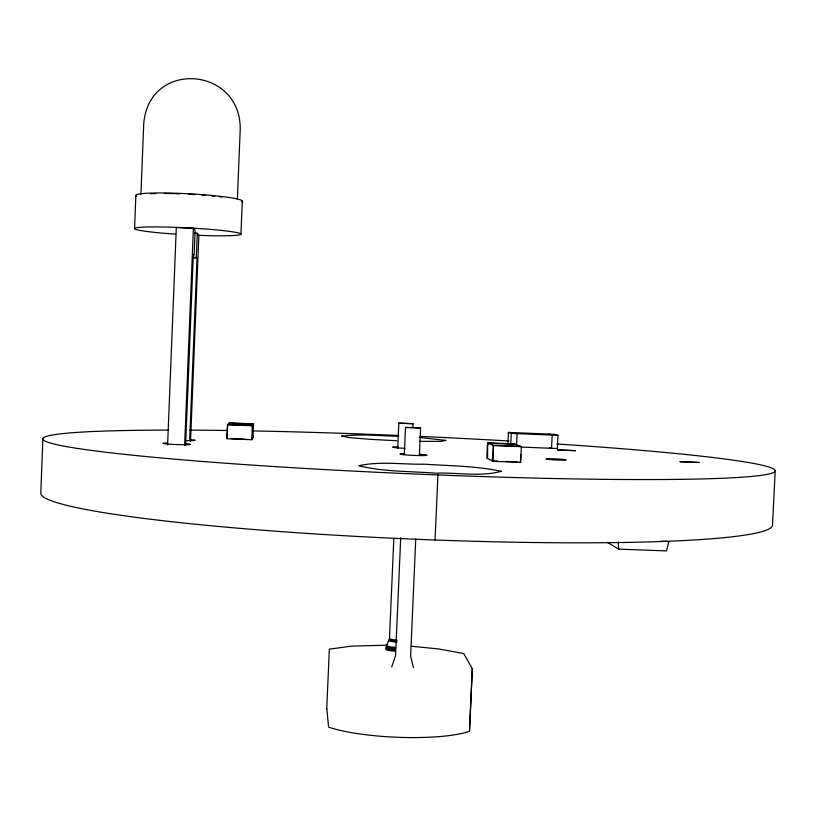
<?xml version="1.0" encoding="UTF-8"?>
<svg xmlns="http://www.w3.org/2000/svg" width="816" height="816" viewBox="0 0 816 816"><rect width="100%" height="100%" fill="white"/><g stroke="black" fill="none" stroke-linecap="round" stroke-linejoin="round"><path stroke-width="1.22" d="M42.881 438.763L40.8 492.986A366.221 29.743 2.5 0 0 405.695 538.815A366.221 29.743 2.5 0 0 772.548 524.882L775.2 470.699M134.548 228.776L135.864 195.595M140.923 194.228L143.718 123.869C148.798 59.16 241.312 66.463 240.22 129.652L237.354 199.492M167.596 444.853L176.317 227.511L193.392 228.327L195.106 230.489L194.106 255.265L193.321 254.48L185.62 445.21M184.62 445.536L193.392 228.327M189.649 440.742L197.023 258.193L196.299 257.458L197.278 233.223L194.749 233.111M190.516 441.568L198.859 235.222L197.278 233.223M226.919 438.722L227.491 424.759L229.276 422.892L253.541 423.881L252.98 437.458L251.838 439.732L226.919 438.722L227.236 432.276M227.338 429.869L227.715 424.524L252.562 425.534L252.389 427.268M240.934 234.151L242.291 201.175M251.838 439.732L252.419 425.779L253.541 423.881M251.991 439.436L251.94 438.11M252.838 437.733L253.001 436.019M326.737 709.043L329.327 649.179L351.757 646.099L386.59 645.211M389.518 637.643L393.822 538.642M397.739 448.525L398.84 423.137L413.039 423.728L412.876 427.533M400.707 537.703L395.566 655.544L391.721 666.998M404.348 454.063L405.511 427.451L413.875 427.523L420.607 428.074L419.434 454.818M415.752 538.876L410.621 656.044L413.457 667.702M435.05 539.998L437.927 474.943M487.519 442.823L486.836 458.082L492.844 461.285L520.649 462.397L521.363 446.689L514.498 443.924L487.519 442.823L493.547 445.556L521.363 446.689M487.57 458.47L487.631 444.608L488.182 444.863L488.254 443.159L515.335 444.261M492.844 461.285L493.547 445.556M507.889 444.281L508.429 432.398L554.584 434.296L557.991 435.336L557.389 448.545L521.495 447.086M510.745 444.241L511.234 433.408L508.429 432.398M516.559 445.414L517.089 433.653L514.202 432.643M520.506 460.55L520.792 454.441M386.641 645.242L388.875 640.325M420.607 428.074L405.511 427.451M253.439 425.452L253.399 424.116L229.061 423.116M413.039 423.728L398.84 423.137M419.373 441.374L441.068 441.344L445.903 440.375L419.302 437.458M607.339 542.354L618.722 549.148L666.529 550.912L668.824 541.518L661.184 541.232M230.877 438.58L244.535 439.141M497.107 461.071L492.068 460.867L492.15 459.133L492.731 459.428L493.272 447.209L492.772 445.199L520.486 446.332M505.92 461.428L517.252 461.876M511.234 433.408L557.991 435.336M227.491 424.759L252.419 425.779M192.505 257.275L196.299 257.458M193.27 258.009L197.023 258.193M398.361 436.295C379.46 435.826 360.346 433.857 341.516 436.121L349.34 437.611L369.597 439.304L396.8 440.742M411.315 646.252L438.845 648.975L463.641 653.545M548.821 434.061L552.157 435.091L551.555 448.31L549.331 447.515M519.772 461.978L520.649 462.397M463.702 653.575L472.28 668.641M326.89 709.206L328.44 725.914M618.12 542.008L618.722 549.148M556.757 443.955A366.517 18.901 2.5 0 1 718.957 478.4A366.517 18.901 2.5 0 1 170.921 458.837A366.517 18.901 2.5 0 1 168.555 430.093M189.771 430.134A366.517 18.901 2.5 0 1 227.287 430.501M252.277 430.909A366.517 18.901 2.5 0 1 398.861 435.479M420.342 436.417A366.517 18.901 2.5 0 1 509.051 440.997M185.701 443.659A13.801 0.704 2.1 0 1 186.844 444.71A13.801 0.704 2.1 0 1 167.056 444.006A13.801 0.704 2.1 0 1 167.107 442.996M190.597 439.661A13.168 0.643 2.1 0 1 194.891 440.446A13.168 0.643 2.1 0 1 185.813 440.589M404.879 448.3A12.597 0.612 2.5 0 1 393.067 447.352A12.597 0.612 2.5 0 1 398.249 446.893M419.475 454.288A13.546 0.714 2.5 0 1 424.799 455.552A13.546 0.714 2.5 0 1 404.583 454.808A13.546 0.714 2.5 0 1 404.675 453.737M175.562 234.131A53.295 3.478 3 0 1 144.157 227.103A53.295 3.478 3 0 1 232.346 231.785A53.295 3.478 3 0 1 197.951 235.314M136.66 196.217A53.326 4.447 3.1 0 1 187.935 193.739A53.326 4.447 3.1 0 1 241.781 201.725M150.46 193.769A48.328 4.029 3.1 0 1 155.805 193.555M164.271 193.474A48.328 4.029 3.1 0 1 179.938 193.82M188.527 194.208A48.328 4.029 3.1 0 1 194.993 194.585M201.766 195.065A48.328 4.029 3.1 0 1 205.469 195.371M211.385 195.901A48.328 4.029 3.1 0 1 214.741 196.248M219.453 196.778A48.328 4.029 3.1 0 1 221.891 197.095M394.873 651.188A10.251 1.652 2.5 0 1 386.294 648.7M469.333 731.32A81.916 16.453 2.5 0 1 328.552 727.107M396.964 639.999A7.16 1.112 2.5 0 1 389.711 638.255M394.913 650.342A10.251 1.652 2.5 0 1 386.335 647.853M395.026 648.322A9.996 1.601 2.5 0 1 387.314 645.68M395.107 647.323A9.69 1.54 2.5 0 1 386.998 644.997M394.964 649.332A10.19 1.632 2.5 0 1 386.437 646.874M396.902 642.008A7.66 1.204 2.5 0 1 390.058 641.182A7.66 1.204 2.5 0 1 389.65 639.958M396.933 641.009A7.344 1.142 2.5 0 1 389.487 639.214M472.301 668.732L469.506 731.167L472.301 668.732M699.149 462.478L680.075 461.703L699.149 462.478M575.535 450.677L557.746 449.953L575.535 450.677M501.167 471.342C480.165 477.095 457.399 472.26 435.836 473.209C410.203 471.118 383.959 472.005 358.867 465.691C380.511 461.009 403.053 464.61 425.003 464.202C450.412 465.967 476.187 465.844 501.167 471.342M548.219 459.377A10.037 0.51 2.7 0 0 565.386 460.061A10.037 0.51 2.7 0 0 554.543 458.847A10.037 0.51 2.7 0 0 548.219 459.377"/></g></svg>
